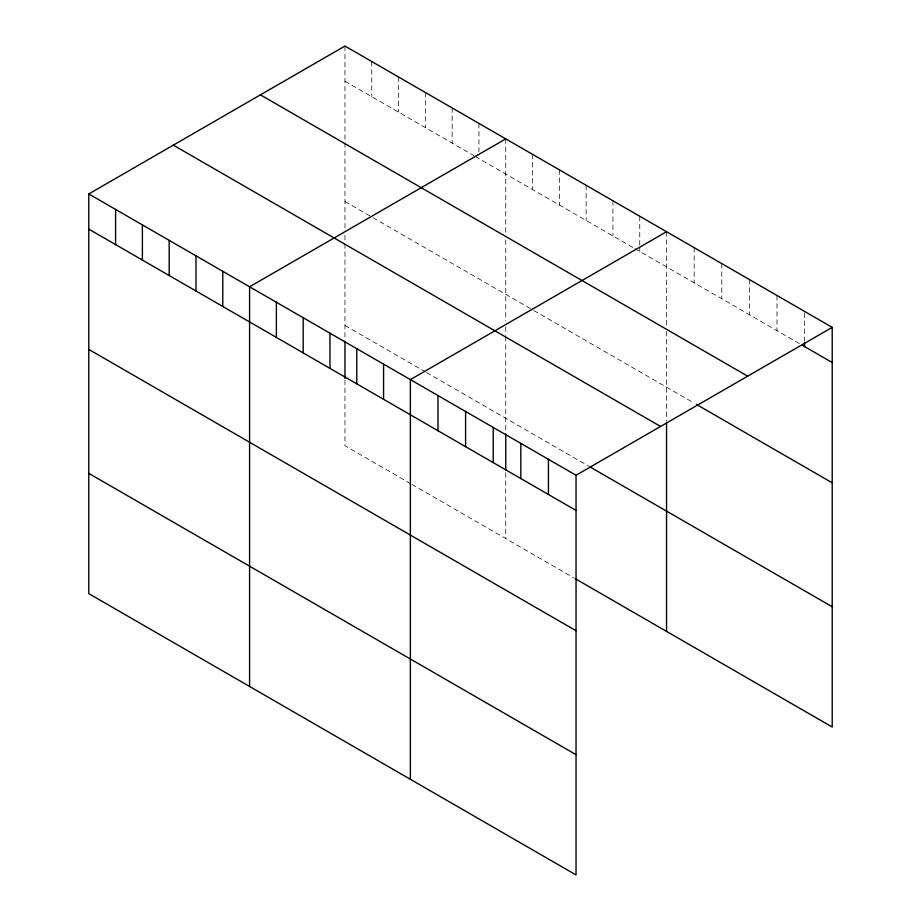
<?xml version="1.0" encoding="UTF-8"?>
<svg xmlns="http://www.w3.org/2000/svg" width="921" height="921" viewBox="0 0 921 921"><rect width="100%" height="100%" fill="white"/><g stroke="black" fill="none" stroke-linecap="round" stroke-linejoin="round"><path stroke-width="0.69" stroke-dasharray="4.61 3.45" d="M344.961 46.05L344.961 141.362M344.961 81.221L474.085 155.764M475.294 156.466L633.66 247.899M634.88 248.601L799.796 343.821M344.961 201.503L371.75 216.976M372.97 217.69L532.545 309.813M533.766 310.515L694.158 403.122M344.961 325.447L425.352 371.865M426.573 372.568L588.588 466.107M410.731 483.709L344.961 445.741L344.961 379.866M411.952 484.423L573.967 577.951M804.597 312.829L804.597 340.966M776.99 295.48L776.99 330.651M749.383 279.547L749.383 314.706M721.765 263.602L721.765 298.772M694.158 247.657L694.158 282.828M666.551 231.712L666.551 327.036M666.551 331.33L666.551 420.978M639.75 216.251L639.75 245.78M639.75 247.196L639.75 251.41M612.949 200.778L612.949 235.937M586.147 185.305L586.147 220.464M559.346 169.832L559.346 204.992M532.545 154.36L532.545 189.519M505.756 138.887L505.756 234.199M505.756 239.921L505.756 321.107M505.756 326.736L505.756 335.186M505.756 336.591L505.756 432.605M505.756 472.692L505.756 538.566M478.955 123.414L478.955 151.551M452.153 107.941L452.153 143.112M425.352 92.468L425.352 127.639M398.551 76.996L398.551 112.166M371.75 61.523L371.75 96.693M344.961 142.79L344.961 229.674M344.961 235.304L344.961 242.35M344.961 243.754L344.961 339.768"/><path stroke-width="1.38" d="M88.784 193.951L576.039 475.259L576.039 874.95L88.784 593.631L88.784 193.951L344.961 46.05L832.216 327.369L832.216 727.049L575.188 578.653M505.756 138.887L249.579 286.776L249.579 686.467M666.551 231.712L410.375 379.613L410.375 779.304M576.039 475.259L832.216 327.369M802.203 345.202L832.216 362.529M260.424 94.851L747.679 376.171M696.552 404.503L832.216 482.823M173.321 145.138L660.576 426.458M589.808 466.809L832.216 606.755M88.784 229.11L576.039 510.43M88.784 349.404L576.039 630.724M88.784 473.348L576.039 754.656M804.597 342.37L804.597 346.595M666.551 422.382L666.551 631.403M548.432 459.326L548.432 494.485M520.826 443.381L520.826 478.552M505.756 434.033L505.756 469.837M493.207 427.436L493.207 462.607M465.6 411.503L465.6 446.662M437.993 395.558L437.993 430.729M383.573 364.14L383.573 399.311M356.772 348.668L356.772 383.838M344.961 341.196L344.961 378.427M329.983 333.195L329.983 368.365M303.182 317.722L303.182 352.893M276.381 302.249L276.381 337.42M222.778 271.315L222.778 306.474M195.989 255.842L195.989 291.001M169.188 240.369L169.188 275.529M142.387 224.897L142.387 260.056M115.586 209.424L115.586 244.583"/></g></svg>
